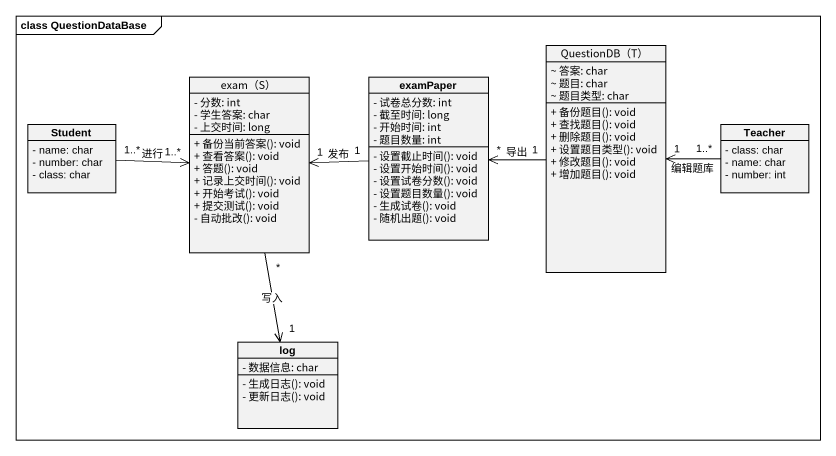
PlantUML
@startuml
mainframe class QuestionDataBase
hide circle
hide empty members
skinparam classAttributeIconSize 0
class "exam（S）" as exam_S {
  - 分数: int
  - 学生答案: char
  - 上交时间: long
  + 备份当前答案(): void
  + 查看答案(): void
  + 答题(): void
  + 记录上交时间(): void
  + 开始考试(): void
  + 提交测试(): void
  - 自动批改(): void
}
class examPaper {
  - 试卷总分数: int
  - 截至时间: long
  - 开始时间: int
  - 题目数量: int
  - 设置截止时间(): void
  - 设置开始时间(): void
  - 设置试卷分数(): void
  - 设置题目数量(): void
  - 生成试卷(): void
  - 随机出题(): void
}
class "QuestionDB（T）" as QuestionDB_T {
  ~ 答案: char
  ~ 题目: char
  ~ 题目类型: char
  + 备份题目(): void
  + 查找题目(): void
  + 删除题目(): void
  + 设置题目类型(): void
  + 修改题目(): void
  + 增加题目(): void
}
class Student {
  - name: char
  - number: char
  - class: char
}
class Teacher {
  - class: char
  - name: char
  - number: int
}
class log {
  - 数据信息: char
  - 生成日志(): void
  - 更新日志(): void
}
exam_S "1" <-right- "1" examPaper : 发布
exam_S "*" --> "1" log : 写入
examPaper "*" <-right- "1" QuestionDB_T : 导出
QuestionDB_T "1" <-right- "1..*" Teacher : 编辑题库
Student "1..*" -right-> "1..*" exam_S : 进行
@enduml
